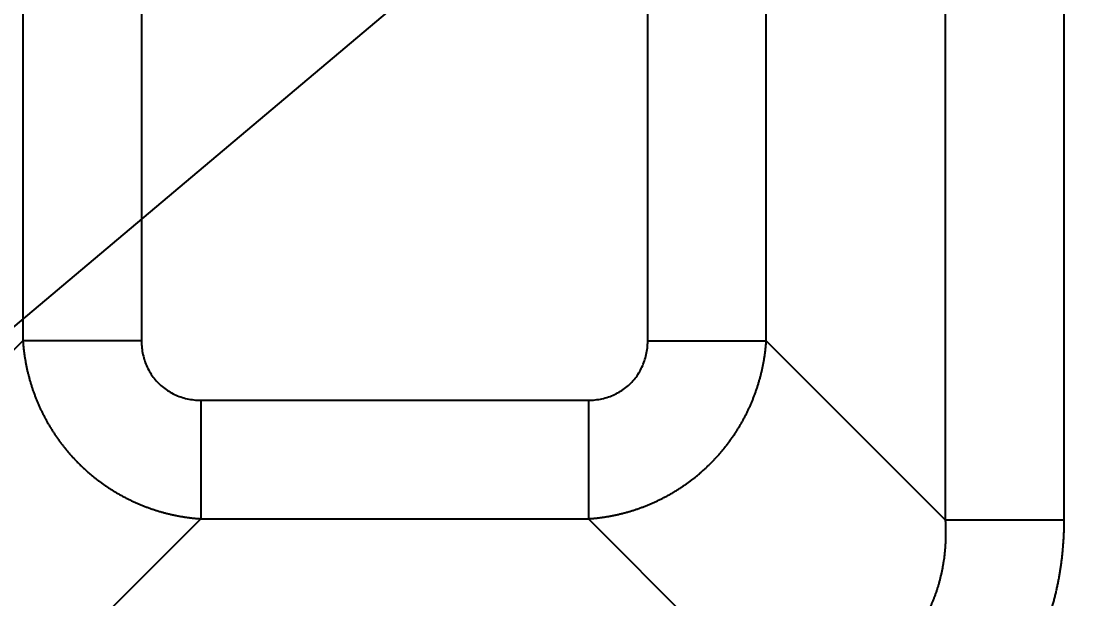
# Model space of a CAD drawing. Header units: millimetres. Extents: x -1286 to 291, y 5350 to 5880.
# Drawn here: x -1041.22 to -1023.98, y 5699.31 to 5708.56 of the extents above; entities that cross this region are included whole.
import ezdxf

# ---------------------------------------------------------------- set-up
doc = ezdxf.new("R2010")
doc.units = ezdxf.units.MM
doc.layers.add('dim', color=82, linetype='Continuous', lineweight=9)
doc.layers.add('粗实线层', color=7, linetype='Continuous', lineweight=35)
doc.dimstyles.new('ISO-25', dxfattribs={"dimscale": 1.5, "dimtxt": 2.5, "dimasz": 2.5, "dimexe": 1.25, "dimexo": 0.625, "dimtad": 1, "dimtxsty": 'Standard', "dimcen": 2.5, "dimadec": 0, "dimazin": 0, "dimtfac": 1, "dimtmove": 0, "dimatfit": 3, "dimfxl": 0, "dimarcsym": 0})

# ---------------------------------------------------------------- blocks, each defined once
blk = doc.blocks.new('*D39')
at = {"layer": 'Defpoints', "color": 0, "lineweight": 18, "transparency": 16777216}
for p in [(-981.514, 5754.075), (-1136.803, 5623.235)]:
    blk.add_point(p, dxfattribs=at)
at = {"layer": 'dim', "color": 0, "lineweight": -2, "transparency": 16777216}
for p, q in [((-931.597, 5796.133), (-979.219, 5756.008)), ((-1136.803, 5623.235), (-981.514, 5754.075)), ((-1139.097, 5621.302), (-1141.391, 5619.369))]:
    blk.add_line(p, q, dxfattribs=at)
at = {"layer": 'dim', "color": 0, "lineweight": 18, "transparency": 16777216}
for points in [[(-979.542, 5756.391), (-978.897, 5755.626), (-981.514, 5754.075)], [(-1139.419, 5621.684), (-1138.775, 5620.92), (-1136.803, 5623.235)]]:
    blk.add_solid(points, dxfattribs=at)
at = {"layer": 'dim', "color": 0, "lineweight": 18, "transparency": 16777216, "insert": (-942.427, 5790.849), "char_height": 3.75, "attachment_point": 5, "rotation": 40.1161}
blk.add_mtext('∅203,06', dxfattribs=at)

msp = doc.modelspace()

# ---------------------------------------------------------------- linework, layer by layer
at = {"layer": '粗实线层', "lineweight": 25}
for p, q in [((-1026.41, 5700.566), (-1026.41, 5712.523)), ((-1024.509, 5700.565), (-1024.509, 5712.523)), ((-1041.196, 5709.65), (-1041.196, 5703.438)), ((-1039.295, 5709.65), (-1039.295, 5703.438)), ((-1031.183, 5703.438), (-1031.183, 5709.65)), ((-1029.283, 5703.438), (-1029.283, 5709.65)), ((-1041.196, 5703.438), (-1044.069, 5700.565)), ((-1029.283, 5703.438), (-1026.41, 5700.566)), ((-1038.345, 5702.488), (-1032.134, 5702.488)), ((-1038.345, 5700.588), (-1041.218, 5697.715)), ((-1038.345, 5700.588), (-1032.134, 5700.588)), ((-1032.134, 5700.588), (-1029.261, 5697.715))]:
    msp.add_line(p, q, dxfattribs=at)
for radius in [87.342, 87.216, 86.564]:
    msp.add_circle((-1053.128, 5688.655), radius, dxfattribs=at)
for centre, radius, start, end in [((-1059.158, 5688.655), 102.032, 6.18953, 168.43129), ((-1059.158, 5688.655), 101.531, 6.18953, 168.40811), ((-1053.128, 5688.655), 86.224, 0.08059, 89.91941), ((-1053.128, 5688.655), 85.581, 0.90297, 89.09703), ((-1053.128, 5688.655), 83.696, 2.22396, 87.77604), ((-1053.128, 5688.655), 82.706, 2.58039, 87.41961)]:
    msp.add_arc(centre, radius, start, end, dxfattribs=at)
for points, knots in [([(-1041.196, 5703.438), (-1041.195, 5703.43), (-1041.194, 5703.412), (-1041.192, 5703.385), (-1041.189, 5703.358), (-1041.187, 5703.331), (-1041.184, 5703.305), (-1041.181, 5703.278), (-1041.177, 5703.251), (-1041.174, 5703.225), (-1041.17, 5703.198), (-1041.166, 5703.171), (-1041.161, 5703.145), (-1041.157, 5703.118), (-1041.152, 5703.091), (-1041.147, 5703.065), (-1041.142, 5703.038), (-1041.136, 5703.012), (-1041.131, 5702.985), (-1041.125, 5702.959), (-1041.118, 5702.932), (-1041.112, 5702.906), (-1041.105, 5702.88), (-1041.098, 5702.854), (-1041.091, 5702.827), (-1041.084, 5702.801), (-1041.076, 5702.775), (-1041.068, 5702.749), (-1041.06, 5702.723), (-1041.052, 5702.697), (-1041.044, 5702.671), (-1041.035, 5702.646), (-1041.026, 5702.62), (-1041.017, 5702.594), (-1041.007, 5702.569), (-1040.997, 5702.543), (-1040.987, 5702.518), (-1040.977, 5702.492), (-1040.967, 5702.467), (-1040.956, 5702.442), (-1040.945, 5702.417), (-1040.934, 5702.392), (-1040.923, 5702.367), (-1040.912, 5702.342), (-1040.9, 5702.317), (-1040.888, 5702.293), (-1040.876, 5702.268), (-1040.863, 5702.244), (-1040.85, 5702.219), (-1040.838, 5702.195), (-1040.824, 5702.171), (-1040.811, 5702.147), (-1040.798, 5702.123), (-1040.784, 5702.099), (-1040.77, 5702.075), (-1040.756, 5702.052), (-1040.741, 5702.028), (-1040.727, 5702.005), (-1040.712, 5701.982), (-1040.697, 5701.959), (-1040.682, 5701.936), (-1040.666, 5701.913), (-1040.65, 5701.89), (-1040.635, 5701.868), (-1040.618, 5701.845), (-1040.602, 5701.823), (-1040.586, 5701.801), (-1040.569, 5701.779), (-1040.552, 5701.757), (-1040.535, 5701.735), (-1040.518, 5701.714), (-1040.5, 5701.693), (-1040.482, 5701.671), (-1040.465, 5701.65), (-1040.447, 5701.629), (-1040.428, 5701.609), (-1040.41, 5701.588), (-1040.391, 5701.568), (-1040.372, 5701.548), (-1040.353, 5701.527), (-1040.334, 5701.508), (-1040.315, 5701.488), (-1040.295, 5701.468), (-1040.276, 5701.449), (-1040.256, 5701.43), (-1040.236, 5701.411), (-1040.215, 5701.392), (-1040.195, 5701.373), (-1040.174, 5701.355), (-1040.154, 5701.337), (-1040.133, 5701.319), (-1040.112, 5701.301), (-1040.091, 5701.283), (-1040.069, 5701.265), (-1040.048, 5701.248), (-1040.026, 5701.231), (-1040.004, 5701.214), (-1039.982, 5701.198), (-1039.96, 5701.181), (-1039.938, 5701.165), (-1039.915, 5701.149), (-1039.893, 5701.133), (-1039.87, 5701.117), (-1039.847, 5701.102), (-1039.824, 5701.086), (-1039.801, 5701.071), (-1039.778, 5701.057), (-1039.755, 5701.042), (-1039.731, 5701.028), (-1039.708, 5701.013), (-1039.684, 5700.999), (-1039.66, 5700.986), (-1039.636, 5700.972), (-1039.612, 5700.959), (-1039.588, 5700.946), (-1039.564, 5700.933), (-1039.54, 5700.92), (-1039.515, 5700.908), (-1039.491, 5700.896), (-1039.466, 5700.884), (-1039.441, 5700.872), (-1039.416, 5700.86), (-1039.391, 5700.849), (-1039.366, 5700.838), (-1039.341, 5700.827), (-1039.316, 5700.816), (-1039.291, 5700.806), (-1039.265, 5700.796), (-1039.24, 5700.786), (-1039.215, 5700.776), (-1039.189, 5700.767), (-1039.163, 5700.758), (-1039.138, 5700.749), (-1039.112, 5700.74), (-1039.086, 5700.731), (-1039.06, 5700.723), (-1039.034, 5700.715), (-1039.008, 5700.707), (-1038.982, 5700.699), (-1038.956, 5700.692), (-1038.93, 5700.685), (-1038.903, 5700.678), (-1038.877, 5700.671), (-1038.851, 5700.665), (-1038.824, 5700.659), (-1038.798, 5700.653), (-1038.772, 5700.647), (-1038.745, 5700.642), (-1038.719, 5700.636), (-1038.692, 5700.631), (-1038.665, 5700.627), (-1038.639, 5700.622), (-1038.612, 5700.618), (-1038.585, 5700.614), (-1038.559, 5700.61), (-1038.532, 5700.606), (-1038.505, 5700.603), (-1038.479, 5700.6), (-1038.452, 5700.597), (-1038.425, 5700.594), (-1038.399, 5700.592), (-1038.372, 5700.59), (-1038.354, 5700.588), (-1038.345, 5700.588)], [0, 0, 0, 0, 0.006177, 0.012354, 0.018532, 0.024711, 0.030891, 0.037071, 0.043252, 0.049434, 0.055616, 0.061799, 0.067982, 0.074166, 0.080351, 0.086537, 0.092724, 0.098912, 0.105101, 0.11129, 0.117481, 0.123672, 0.129864, 0.136058, 0.142251, 0.148446, 0.154641, 0.160838, 0.167034, 0.173232, 0.179431, 0.18563, 0.19183, 0.198031, 0.204233, 0.210436, 0.21664, 0.222845, 0.229051, 0.235259, 0.241468, 0.247678, 0.25389, 0.260103, 0.266319, 0.272535, 0.278754, 0.284973, 0.291194, 0.297416, 0.30364, 0.309864, 0.31609, 0.322316, 0.328543, 0.334772, 0.341001, 0.347231, 0.353461, 0.359693, 0.365925, 0.372158, 0.378391, 0.384625, 0.39086, 0.397095, 0.403332, 0.409568, 0.415806, 0.422044, 0.428283, 0.434523, 0.440763, 0.447004, 0.453245, 0.459486, 0.465728, 0.47197, 0.478212, 0.484455, 0.490697, 0.49694, 0.503183, 0.509425, 0.515668, 0.52191, 0.528152, 0.534393, 0.540634, 0.546875, 0.553116, 0.559355, 0.565595, 0.571833, 0.578071, 0.584309, 0.590546, 0.596782, 0.603018, 0.609253, 0.615487, 0.621721, 0.627954, 0.634187, 0.640418, 0.64665, 0.65288, 0.659109, 0.665338, 0.671565, 0.677791, 0.684017, 0.690241, 0.696464, 0.702686, 0.708906, 0.715125, 0.721342, 0.727558, 0.733772, 0.739985, 0.746196, 0.752405, 0.758614, 0.764821, 0.771027, 0.777231, 0.783435, 0.789638, 0.79584, 0.802041, 0.808241, 0.81444, 0.820639, 0.826837, 0.833033, 0.839229, 0.845424, 0.851618, 0.857812, 0.864004, 0.870196, 0.876386, 0.882575, 0.888763, 0.894951, 0.901137, 0.907322, 0.913506, 0.91969, 0.925872, 0.932054, 0.938235, 0.944415, 0.950595, 0.956774, 0.962951, 0.969128, 0.975305, 0.98148, 0.987654, 0.993828, 1, 1, 1, 1]), ([(-1032.134, 5700.588), (-1032.125, 5700.588), (-1032.107, 5700.59), (-1032.08, 5700.592), (-1032.053, 5700.594), (-1032.027, 5700.597), (-1032, 5700.6), (-1031.973, 5700.603), (-1031.946, 5700.606), (-1031.92, 5700.61), (-1031.893, 5700.614), (-1031.866, 5700.618), (-1031.84, 5700.622), (-1031.813, 5700.627), (-1031.786, 5700.631), (-1031.76, 5700.636), (-1031.733, 5700.642), (-1031.707, 5700.647), (-1031.68, 5700.653), (-1031.654, 5700.659), (-1031.628, 5700.665), (-1031.601, 5700.671), (-1031.575, 5700.678), (-1031.549, 5700.685), (-1031.522, 5700.692), (-1031.496, 5700.7), (-1031.47, 5700.707), (-1031.444, 5700.715), (-1031.418, 5700.723), (-1031.392, 5700.731), (-1031.366, 5700.74), (-1031.341, 5700.749), (-1031.315, 5700.758), (-1031.289, 5700.767), (-1031.264, 5700.776), (-1031.238, 5700.786), (-1031.213, 5700.796), (-1031.187, 5700.806), (-1031.162, 5700.817), (-1031.137, 5700.827), (-1031.112, 5700.838), (-1031.087, 5700.849), (-1031.062, 5700.86), (-1031.037, 5700.872), (-1031.012, 5700.884), (-1030.988, 5700.896), (-1030.963, 5700.908), (-1030.939, 5700.92), (-1030.914, 5700.933), (-1030.89, 5700.946), (-1030.866, 5700.959), (-1030.842, 5700.972), (-1030.818, 5700.986), (-1030.794, 5701), (-1030.77, 5701.014), (-1030.747, 5701.028), (-1030.723, 5701.042), (-1030.7, 5701.057), (-1030.677, 5701.072), (-1030.654, 5701.087), (-1030.631, 5701.102), (-1030.608, 5701.117), (-1030.585, 5701.133), (-1030.563, 5701.149), (-1030.54, 5701.165), (-1030.518, 5701.181), (-1030.496, 5701.198), (-1030.474, 5701.214), (-1030.452, 5701.231), (-1030.431, 5701.248), (-1030.409, 5701.266), (-1030.388, 5701.283), (-1030.366, 5701.301), (-1030.345, 5701.319), (-1030.325, 5701.337), (-1030.304, 5701.355), (-1030.283, 5701.374), (-1030.263, 5701.392), (-1030.243, 5701.411), (-1030.223, 5701.43), (-1030.203, 5701.449), (-1030.183, 5701.469), (-1030.163, 5701.488), (-1030.144, 5701.508), (-1030.125, 5701.528), (-1030.106, 5701.548), (-1030.087, 5701.568), (-1030.068, 5701.589), (-1030.05, 5701.609), (-1030.032, 5701.63), (-1030.014, 5701.651), (-1029.996, 5701.672), (-1029.978, 5701.693), (-1029.961, 5701.714), (-1029.943, 5701.736), (-1029.926, 5701.758), (-1029.909, 5701.779), (-1029.893, 5701.801), (-1029.876, 5701.823), (-1029.86, 5701.846), (-1029.844, 5701.868), (-1029.828, 5701.891), (-1029.812, 5701.913), (-1029.797, 5701.936), (-1029.782, 5701.959), (-1029.766, 5701.982), (-1029.752, 5702.005), (-1029.737, 5702.029), (-1029.723, 5702.052), (-1029.708, 5702.076), (-1029.694, 5702.099), (-1029.681, 5702.123), (-1029.667, 5702.147), (-1029.654, 5702.171), (-1029.641, 5702.195), (-1029.628, 5702.22), (-1029.615, 5702.244), (-1029.603, 5702.268), (-1029.591, 5702.293), (-1029.579, 5702.318), (-1029.567, 5702.342), (-1029.555, 5702.367), (-1029.544, 5702.392), (-1029.533, 5702.417), (-1029.522, 5702.442), (-1029.512, 5702.467), (-1029.501, 5702.493), (-1029.491, 5702.518), (-1029.481, 5702.543), (-1029.471, 5702.569), (-1029.462, 5702.595), (-1029.453, 5702.62), (-1029.444, 5702.646), (-1029.435, 5702.672), (-1029.426, 5702.698), (-1029.418, 5702.723), (-1029.41, 5702.749), (-1029.402, 5702.775), (-1029.395, 5702.802), (-1029.387, 5702.828), (-1029.38, 5702.854), (-1029.373, 5702.88), (-1029.366, 5702.906), (-1029.36, 5702.933), (-1029.354, 5702.959), (-1029.348, 5702.986), (-1029.342, 5703.012), (-1029.337, 5703.038), (-1029.331, 5703.065), (-1029.326, 5703.092), (-1029.322, 5703.118), (-1029.317, 5703.145), (-1029.313, 5703.171), (-1029.309, 5703.198), (-1029.305, 5703.225), (-1029.301, 5703.251), (-1029.298, 5703.278), (-1029.295, 5703.305), (-1029.292, 5703.331), (-1029.289, 5703.358), (-1029.287, 5703.385), (-1029.285, 5703.412), (-1029.283, 5703.43), (-1029.283, 5703.438)], [0, 0, 0, 0, 0.006177, 0.012354, 0.018532, 0.024711, 0.030891, 0.037071, 0.043252, 0.049434, 0.055616, 0.061799, 0.067982, 0.074166, 0.080351, 0.086537, 0.092724, 0.098912, 0.105101, 0.11129, 0.117481, 0.123672, 0.129864, 0.136058, 0.142251, 0.148446, 0.154641, 0.160838, 0.167034, 0.173232, 0.179431, 0.18563, 0.19183, 0.198031, 0.204233, 0.210436, 0.21664, 0.222845, 0.229051, 0.235259, 0.241468, 0.247678, 0.25389, 0.260103, 0.266319, 0.272535, 0.278754, 0.284973, 0.291194, 0.297416, 0.30364, 0.309864, 0.31609, 0.322316, 0.328543, 0.334772, 0.341001, 0.347231, 0.353461, 0.359693, 0.365925, 0.372158, 0.378391, 0.384625, 0.39086, 0.397095, 0.403332, 0.409568, 0.415806, 0.422044, 0.428283, 0.434523, 0.440763, 0.447004, 0.453245, 0.459486, 0.465728, 0.47197, 0.478212, 0.484455, 0.490697, 0.49694, 0.503183, 0.509425, 0.515668, 0.52191, 0.528152, 0.534393, 0.540634, 0.546875, 0.553116, 0.559355, 0.565595, 0.571833, 0.578071, 0.584309, 0.590546, 0.596782, 0.603018, 0.609253, 0.615487, 0.621721, 0.627954, 0.634187, 0.640418, 0.64665, 0.65288, 0.659109, 0.665338, 0.671565, 0.677791, 0.684017, 0.690241, 0.696464, 0.702686, 0.708906, 0.715125, 0.721342, 0.727558, 0.733772, 0.739985, 0.746196, 0.752405, 0.758614, 0.764821, 0.771027, 0.777231, 0.783435, 0.789638, 0.79584, 0.802041, 0.808241, 0.81444, 0.820639, 0.826837, 0.833033, 0.839229, 0.845424, 0.851618, 0.857812, 0.864004, 0.870196, 0.876386, 0.882575, 0.888763, 0.894951, 0.901137, 0.907322, 0.913506, 0.91969, 0.925872, 0.932054, 0.938235, 0.944415, 0.950595, 0.956774, 0.962951, 0.969128, 0.975305, 0.98148, 0.987654, 0.993828, 1, 1, 1, 1]), ([(-1031.183, 5703.438), (-1031.08, 5703.438), (-1030.976, 5703.438), (-1030.771, 5703.438), (-1030.669, 5703.438), (-1030.472, 5703.438), (-1030.375, 5703.438), (-1030.19, 5703.438), (-1030.101, 5703.438), (-1029.932, 5703.438), (-1029.852, 5703.438), (-1029.703, 5703.438), (-1029.635, 5703.438), (-1029.511, 5703.438), (-1029.455, 5703.438), (-1029.358, 5703.438), (-1029.317, 5703.438), (-1029.283, 5703.438)], [0, 0, 0, 0, 0.125, 0.125, 0.25, 0.25, 0.375, 0.375, 0.5, 0.5, 0.625, 0.625, 0.75, 0.75, 0.875, 0.875, 1, 1, 1, 1]), ([(-1038.345, 5702.488), (-1038.345, 5702.384), (-1038.345, 5702.281), (-1038.345, 5702.076), (-1038.345, 5701.974), (-1038.345, 5701.777), (-1038.345, 5701.68), (-1038.345, 5701.495), (-1038.345, 5701.405), (-1038.345, 5701.237), (-1038.345, 5701.157), (-1038.345, 5701.008), (-1038.345, 5700.94), (-1038.345, 5700.816), (-1038.345, 5700.76), (-1038.345, 5700.663), (-1038.345, 5700.622), (-1038.345, 5700.588)], [0, 0, 0, 0, 0.125, 0.125, 0.25, 0.25, 0.375, 0.375, 0.5, 0.5, 0.625, 0.625, 0.75, 0.75, 0.875, 0.875, 1, 1, 1, 1]), ([(-1044.069, 5700.565), (-1044.069, 5700.556), (-1044.07, 5700.539), (-1044.072, 5700.512), (-1044.073, 5700.485), (-1044.074, 5700.458), (-1044.074, 5700.431), (-1044.075, 5700.405), (-1044.075, 5700.378), (-1044.075, 5700.352), (-1044.074, 5700.325), (-1044.074, 5700.299), (-1044.073, 5700.273), (-1044.072, 5700.246), (-1044.071, 5700.22), (-1044.07, 5700.194), (-1044.068, 5700.168), (-1044.067, 5700.143), (-1044.065, 5700.117), (-1044.063, 5700.091), (-1044.06, 5700.066), (-1044.058, 5700.04), (-1044.055, 5700.015), (-1044.052, 5699.989), (-1044.049, 5699.964), (-1044.045, 5699.939), (-1044.042, 5699.914), (-1044.038, 5699.889), (-1044.034, 5699.864), (-1044.03, 5699.84), (-1044.025, 5699.815), (-1044.021, 5699.791), (-1044.016, 5699.766), (-1044.011, 5699.742), (-1044.006, 5699.718), (-1044, 5699.694), (-1043.995, 5699.67), (-1043.989, 5699.646), (-1043.983, 5699.622), (-1043.977, 5699.598), (-1043.97, 5699.575), (-1043.964, 5699.551), (-1043.957, 5699.528), (-1043.95, 5699.505), (-1043.943, 5699.482), (-1043.936, 5699.459), (-1043.928, 5699.436), (-1043.921, 5699.413), (-1043.913, 5699.391), (-1043.905, 5699.368), (-1043.896, 5699.346), (-1043.888, 5699.324), (-1043.879, 5699.302), (-1043.871, 5699.28), (-1043.862, 5699.258), (-1043.853, 5699.236), (-1043.843, 5699.215), (-1043.834, 5699.193), (-1043.824, 5699.172), (-1043.815, 5699.151), (-1043.805, 5699.13), (-1043.795, 5699.109), (-1043.784, 5699.088), (-1043.774, 5699.067), (-1043.763, 5699.047), (-1043.752, 5699.026), (-1043.741, 5699.006), (-1043.73, 5698.986), (-1043.719, 5698.966), (-1043.708, 5698.946), (-1043.696, 5698.927), (-1043.684, 5698.907), (-1043.672, 5698.888), (-1043.66, 5698.869), (-1043.648, 5698.85), (-1043.636, 5698.831), (-1043.623, 5698.812), (-1043.61, 5698.793), (-1043.598, 5698.775), (-1043.585, 5698.756), (-1043.571, 5698.738), (-1043.558, 5698.72), (-1043.545, 5698.702), (-1043.531, 5698.684), (-1043.517, 5698.667), (-1043.504, 5698.649), (-1043.49, 5698.632), (-1043.475, 5698.615), (-1043.461, 5698.598), (-1043.447, 5698.581), (-1043.432, 5698.564), (-1043.418, 5698.548), (-1043.403, 5698.532), (-1043.388, 5698.515), (-1043.373, 5698.499), (-1043.357, 5698.483), (-1043.342, 5698.468), (-1043.302, 5698.428), (-1043.236, 5698.365), (-1043.141, 5698.284), (-1043.04, 5698.207), (-1042.935, 5698.135), (-1042.825, 5698.067), (-1042.711, 5698.005), (-1042.593, 5697.949), (-1042.471, 5697.898), (-1042.376, 5697.863), (-1042.309, 5697.842), (-1042.271, 5697.83), (-1042.233, 5697.819), (-1042.193, 5697.808), (-1042.152, 5697.798), (-1042.11, 5697.788), (-1042.067, 5697.778), (-1042.023, 5697.769), (-1041.977, 5697.76), (-1041.93, 5697.752), (-1041.883, 5697.745), (-1041.833, 5697.738), (-1041.783, 5697.732), (-1041.732, 5697.726), (-1041.679, 5697.721), (-1041.625, 5697.717), (-1041.571, 5697.714), (-1041.514, 5697.712), (-1041.457, 5697.71), (-1041.399, 5697.71), (-1041.34, 5697.71), (-1041.279, 5697.712), (-1041.238, 5697.714), (-1041.218, 5697.715)], [0, 0, 0, 0, 0.005911, 0.011803, 0.017677, 0.023533, 0.029371, 0.035192, 0.040994, 0.046778, 0.052545, 0.058295, 0.064027, 0.069741, 0.075439, 0.081119, 0.086782, 0.092429, 0.098058, 0.103671, 0.109267, 0.114847, 0.120411, 0.125958, 0.131489, 0.137004, 0.142504, 0.147987, 0.153455, 0.158907, 0.164344, 0.169765, 0.175172, 0.180563, 0.185939, 0.191301, 0.196648, 0.20198, 0.207298, 0.212602, 0.217891, 0.223167, 0.228428, 0.233676, 0.23891, 0.244131, 0.249338, 0.254532, 0.259713, 0.264881, 0.270036, 0.275178, 0.280308, 0.285426, 0.290532, 0.295625, 0.300706, 0.305776, 0.310834, 0.31588, 0.320915, 0.325939, 0.330952, 0.335954, 0.340946, 0.345927, 0.350897, 0.355857, 0.360807, 0.365747, 0.370677, 0.375598, 0.380509, 0.385411, 0.390304, 0.395188, 0.400063, 0.40493, 0.409788, 0.414638, 0.41948, 0.424313, 0.42914, 0.433958, 0.438769, 0.443573, 0.44837, 0.453159, 0.457943, 0.462719, 0.467489, 0.472253, 0.477012, 0.481764, 0.48651, 0.491252, 0.495988, 0.500718, 0.52767, 0.554773, 0.582059, 0.609558, 0.6373, 0.665313, 0.693625, 0.722263, 0.751253, 0.759498, 0.76797, 0.776671, 0.785601, 0.794763, 0.804156, 0.813782, 0.823642, 0.833736, 0.844065, 0.85463, 0.865431, 0.87647, 0.887746, 0.89926, 0.911013, 0.923005, 0.935236, 0.947707, 0.960419, 0.973372, 0.986565, 1, 1, 1, 1]), ([(-1029.261, 5697.715), (-1029.252, 5697.714), (-1029.234, 5697.713), (-1029.207, 5697.712), (-1029.18, 5697.711), (-1029.153, 5697.71), (-1029.126, 5697.709), (-1029.099, 5697.709), (-1029.073, 5697.709), (-1029.046, 5697.709), (-1029.02, 5697.709), (-1028.993, 5697.709), (-1028.967, 5697.71), (-1028.941, 5697.711), (-1028.915, 5697.712), (-1028.889, 5697.713), (-1028.863, 5697.715), (-1028.837, 5697.717), (-1028.811, 5697.719), (-1028.785, 5697.721), (-1028.76, 5697.723), (-1028.734, 5697.726), (-1028.709, 5697.729), (-1028.683, 5697.732), (-1028.658, 5697.735), (-1028.633, 5697.738), (-1028.608, 5697.742), (-1028.583, 5697.746), (-1028.558, 5697.75), (-1028.534, 5697.754), (-1028.509, 5697.758), (-1028.484, 5697.763), (-1028.46, 5697.768), (-1028.436, 5697.773), (-1028.412, 5697.778), (-1028.387, 5697.783), (-1028.363, 5697.789), (-1028.34, 5697.795), (-1028.316, 5697.801), (-1028.292, 5697.807), (-1028.269, 5697.813), (-1028.245, 5697.82), (-1028.222, 5697.826), (-1028.199, 5697.833), (-1028.176, 5697.84), (-1028.153, 5697.848), (-1028.13, 5697.855), (-1028.107, 5697.863), (-1028.085, 5697.871), (-1028.062, 5697.879), (-1028.04, 5697.887), (-1028.018, 5697.895), (-1027.996, 5697.904), (-1027.974, 5697.912), (-1027.952, 5697.921), (-1027.93, 5697.93), (-1027.909, 5697.94), (-1027.887, 5697.949), (-1027.866, 5697.959), (-1027.845, 5697.968), (-1027.824, 5697.978), (-1027.803, 5697.988), (-1027.782, 5697.999), (-1027.762, 5698.009), (-1027.741, 5698.02), (-1027.721, 5698.03), (-1027.701, 5698.041), (-1027.681, 5698.052), (-1027.661, 5698.064), (-1027.641, 5698.075), (-1027.621, 5698.087), (-1027.602, 5698.098), (-1027.583, 5698.11), (-1027.564, 5698.122), (-1027.544, 5698.134), (-1027.526, 5698.147), (-1027.507, 5698.159), (-1027.488, 5698.172), (-1027.47, 5698.184), (-1027.452, 5698.197), (-1027.433, 5698.21), (-1027.415, 5698.224), (-1027.398, 5698.237), (-1027.38, 5698.25), (-1027.362, 5698.264), (-1027.345, 5698.278), (-1027.328, 5698.292), (-1027.311, 5698.306), (-1027.294, 5698.32), (-1027.277, 5698.334), (-1027.26, 5698.349), (-1027.244, 5698.363), (-1027.228, 5698.378), (-1027.212, 5698.393), (-1027.196, 5698.408), (-1027.18, 5698.423), (-1027.164, 5698.438), (-1027.143, 5698.459), (-1027.117, 5698.486), (-1027.085, 5698.519), (-1027.054, 5698.553), (-1027.024, 5698.588), (-1026.995, 5698.623), (-1026.966, 5698.659), (-1026.937, 5698.695), (-1026.909, 5698.733), (-1026.882, 5698.771), (-1026.856, 5698.809), (-1026.83, 5698.849), (-1026.805, 5698.888), (-1026.78, 5698.929), (-1026.756, 5698.97), (-1026.733, 5699.012), (-1026.711, 5699.054), (-1026.689, 5699.097), (-1026.668, 5699.141), (-1026.647, 5699.185), (-1026.628, 5699.23), (-1026.609, 5699.275), (-1026.591, 5699.321), (-1026.574, 5699.367), (-1026.557, 5699.414), (-1026.541, 5699.462), (-1026.526, 5699.51), (-1026.512, 5699.558), (-1026.499, 5699.607), (-1026.487, 5699.657), (-1026.475, 5699.707), (-1026.464, 5699.757), (-1026.454, 5699.809), (-1026.445, 5699.86), (-1026.437, 5699.912), (-1026.43, 5699.964), (-1026.423, 5700.017), (-1026.418, 5700.07), (-1026.413, 5700.124), (-1026.409, 5700.178), (-1026.407, 5700.232), (-1026.405, 5700.287), (-1026.404, 5700.342), (-1026.404, 5700.397), (-1026.405, 5700.453), (-1026.407, 5700.509), (-1026.409, 5700.547), (-1026.41, 5700.566)], [0, 0, 0, 0, 0.005924, 0.011829, 0.017716, 0.023584, 0.029433, 0.035265, 0.041078, 0.046873, 0.05265, 0.058409, 0.06415, 0.069873, 0.075579, 0.081267, 0.086938, 0.092592, 0.098228, 0.103848, 0.10945, 0.115035, 0.120604, 0.126156, 0.131691, 0.13721, 0.142713, 0.1482, 0.15367, 0.159124, 0.164563, 0.169986, 0.175393, 0.180785, 0.186161, 0.191522, 0.196869, 0.2022, 0.207516, 0.212817, 0.218104, 0.223376, 0.228634, 0.233878, 0.239108, 0.244323, 0.249525, 0.254714, 0.259888, 0.26505, 0.270198, 0.275333, 0.280454, 0.285564, 0.29066, 0.295744, 0.300815, 0.305874, 0.310921, 0.315957, 0.32098, 0.325992, 0.330992, 0.33598, 0.340958, 0.345925, 0.35088, 0.355825, 0.36076, 0.365684, 0.370597, 0.375501, 0.380395, 0.385279, 0.390153, 0.395018, 0.399873, 0.40472, 0.409558, 0.414387, 0.419207, 0.424019, 0.428822, 0.433618, 0.438406, 0.443186, 0.447958, 0.452723, 0.457481, 0.462232, 0.466976, 0.471713, 0.476444, 0.481169, 0.485887, 0.4906, 0.495306, 0.500008, 0.509822, 0.519661, 0.529527, 0.539421, 0.549346, 0.559303, 0.569293, 0.579318, 0.589379, 0.599479, 0.609618, 0.619799, 0.630022, 0.64029, 0.650603, 0.660963, 0.671371, 0.68183, 0.69234, 0.702902, 0.713519, 0.724191, 0.734919, 0.745705, 0.756551, 0.767457, 0.778425, 0.789455, 0.80055, 0.811709, 0.822935, 0.834229, 0.845591, 0.857022, 0.868525, 0.880099, 0.891746, 0.903466, 0.915261, 0.927132, 0.93908, 0.951105, 0.963209, 0.975392, 0.987656, 1, 1, 1, 1]), ([(-1029.261, 5695.814), (-1029.248, 5695.814), (-1029.224, 5695.814), (-1029.187, 5695.815), (-1029.152, 5695.815), (-1029.117, 5695.816), (-1029.084, 5695.817), (-1029.051, 5695.818), (-1029.019, 5695.82), (-1028.988, 5695.821), (-1028.958, 5695.823), (-1028.929, 5695.825), (-1028.901, 5695.827), (-1028.874, 5695.829), (-1028.847, 5695.831), (-1028.822, 5695.833), (-1028.797, 5695.835), (-1028.773, 5695.837), (-1028.75, 5695.839), (-1028.728, 5695.841), (-1028.707, 5695.843), (-1028.658, 5695.849), (-1028.573, 5695.858), (-1028.445, 5695.876), (-1028.296, 5695.9), (-1028.123, 5695.935), (-1027.934, 5695.981), (-1027.739, 5696.038), (-1027.549, 5696.102), (-1027.371, 5696.171), (-1027.202, 5696.244), (-1027.04, 5696.322), (-1026.878, 5696.408), (-1026.716, 5696.503), (-1026.552, 5696.609), (-1026.392, 5696.722), (-1026.242, 5696.84), (-1026.106, 5696.956), (-1025.983, 5697.067), (-1025.893, 5697.155), (-1025.83, 5697.219), (-1025.789, 5697.262), (-1025.748, 5697.305), (-1025.708, 5697.349), (-1025.669, 5697.393), (-1025.629, 5697.439), (-1025.591, 5697.485), (-1025.552, 5697.531), (-1025.514, 5697.579), (-1025.477, 5697.626), (-1025.44, 5697.675), (-1025.404, 5697.724), (-1025.368, 5697.774), (-1025.333, 5697.825), (-1025.299, 5697.876), (-1025.265, 5697.928), (-1025.231, 5697.98), (-1025.198, 5698.034), (-1025.166, 5698.087), (-1025.135, 5698.142), (-1025.104, 5698.197), (-1025.074, 5698.252), (-1025.044, 5698.308), (-1025.015, 5698.365), (-1024.987, 5698.422), (-1024.96, 5698.48), (-1024.933, 5698.538), (-1024.907, 5698.597), (-1024.882, 5698.657), (-1024.857, 5698.717), (-1024.834, 5698.777), (-1024.811, 5698.838), (-1024.789, 5698.9), (-1024.767, 5698.962), (-1024.747, 5699.024), (-1024.727, 5699.087), (-1024.708, 5699.151), (-1024.69, 5699.215), (-1024.672, 5699.279), (-1024.656, 5699.343), (-1024.64, 5699.409), (-1024.625, 5699.474), (-1024.612, 5699.54), (-1024.598, 5699.606), (-1024.586, 5699.673), (-1024.575, 5699.74), (-1024.564, 5699.807), (-1024.555, 5699.875), (-1024.546, 5699.942), (-1024.539, 5700.011), (-1024.532, 5700.079), (-1024.526, 5700.148), (-1024.521, 5700.217), (-1024.517, 5700.286), (-1024.513, 5700.356), (-1024.511, 5700.425), (-1024.51, 5700.495), (-1024.509, 5700.542), (-1024.509, 5700.565)], [0, 0, 0, 0, 0.004956, 0.009794, 0.014513, 0.019115, 0.023598, 0.027963, 0.032209, 0.036337, 0.040347, 0.044238, 0.04801, 0.051664, 0.055199, 0.058615, 0.061912, 0.06509, 0.06815, 0.071091, 0.073913, 0.076616, 0.090894, 0.108111, 0.128274, 0.151386, 0.178814, 0.205869, 0.232556, 0.258875, 0.282249, 0.306185, 0.330682, 0.35574, 0.381361, 0.408568, 0.434066, 0.45785, 0.47992, 0.500277, 0.508121, 0.515994, 0.523895, 0.531825, 0.539783, 0.54777, 0.555785, 0.563828, 0.5719, 0.579999, 0.588127, 0.596282, 0.604464, 0.612674, 0.620911, 0.629175, 0.637466, 0.645785, 0.65413, 0.662503, 0.670903, 0.67933, 0.687785, 0.696266, 0.704775, 0.71331, 0.721872, 0.730461, 0.739075, 0.747715, 0.756381, 0.765071, 0.773787, 0.782528, 0.791294, 0.800087, 0.808905, 0.81775, 0.82662, 0.835517, 0.844441, 0.85339, 0.862365, 0.871366, 0.880393, 0.889445, 0.898522, 0.907623, 0.916749, 0.9259, 0.935076, 0.944277, 0.953502, 0.962753, 0.972028, 0.981328, 0.990652, 1, 1, 1, 1])]:
    msp.add_open_spline(points, degree=3, knots=knots, dxfattribs=at)
for points, weights in [([(-1039.295, 5703.438), (-1040.183, 5703.438), (-1040.907, 5703.438), (-1041.196, 5703.438)], [1.10246344043, 0.965844453474, 0.965845519864, 1.1024666396]), ([(-1032.134, 5702.488), (-1032.134, 5701.6), (-1032.134, 5700.877), (-1032.134, 5700.588)], [1.10246344043, 0.965844453474, 0.965845519864, 1.1024666396]), ([(-1024.509, 5700.565), (-1025.398, 5700.565), (-1026.121, 5700.565), (-1026.41, 5700.565)], [1.10247137787, 0.965844680293, 0.965842874066, 1.10246595919])]:
    msp.add_rational_spline(points, weights, degree=3, dxfattribs=at)
for points in [[(-1039.295, 5703.438), (-1039.295, 5703.364), (-1039.28, 5703.219), (-1039.21, 5703.014), (-1039.099, 5702.834), (-1038.95, 5702.685), (-1038.769, 5702.573), (-1038.564, 5702.504), (-1038.42, 5702.488), (-1038.345, 5702.488)], [(-1032.134, 5702.488), (-1032.059, 5702.488), (-1031.914, 5702.504), (-1031.709, 5702.573), (-1031.529, 5702.685), (-1031.38, 5702.834), (-1031.268, 5703.014), (-1031.199, 5703.219), (-1031.183, 5703.364), (-1031.183, 5703.438)]]:
    msp.add_open_spline(points, degree=3, dxfattribs=at)

# ---------------------------------------------------------------- dimensions: what is measured, and where the dimension line sits
at = {"layer": 'dim', "lineweight": 18}
dim = msp.add_diameter_dim_2p(p1=(-1136.803, 5623.235), p2=(-981.514, 5754.075), dimstyle='ISO-25', override={"dimasz": 2, "dimexe": 0.49975, "dimexo": 0.49975, "dimgap": 0.49975}, dxfattribs=at)
dim.commit()
dim.dimension.update_dxf_attribs({"geometry": '*D39', "text_midpoint": (-940.534, 5788.603), "dimtype": 163})

doc.saveas('drawing.dxf')
